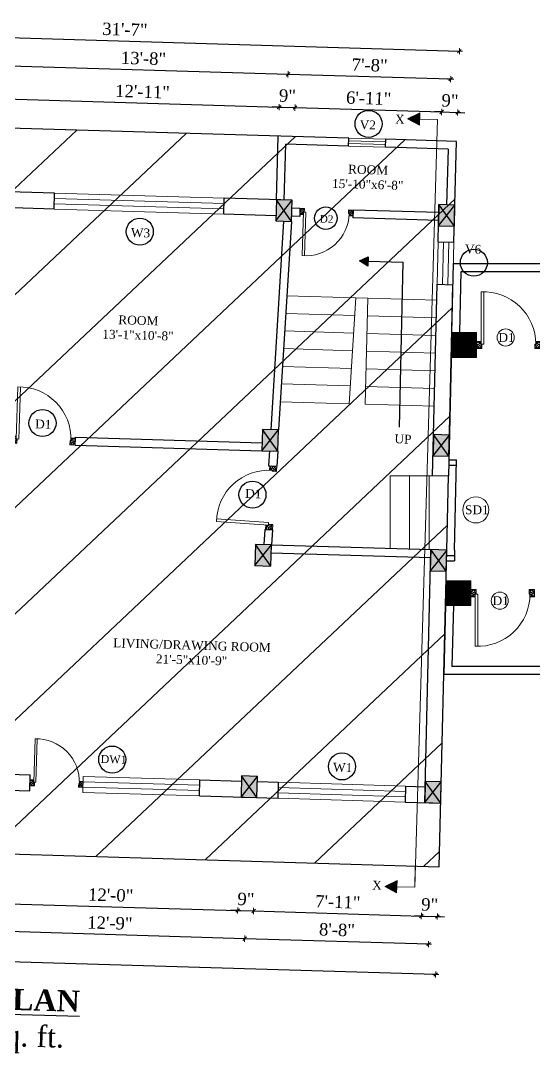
# Model space of a CAD drawing. Header units: inches. Extents: x 4069 to 291496, y -47643 to 12535.
# Drawn here: x 123471 to 123762, y -23438 to -22855 of the extents above; entities that cross this region are included whole.
import ezdxf

# ---------------------------------------------------------------- set-up
doc = ezdxf.new("R2010")
doc.units = ezdxf.units.IN
doc.header["$LTSCALE"] = 5
doc.header["$MEASUREMENT"] = 0
for name, color, linetype, lineweight in [('A-WALL', 7, 'Continuous', 9), ('Dimension', 7, 'Continuous', 18), ('DOOR', 62, 'Continuous', 0), ('Dw', 2, 'Continuous', 18), ('tefriş', 30, 'Continuous', 9)]:
    doc.layers.add(name, color=color, linetype=linetype, lineweight=lineweight)
doc.layers.add('dim line', color=7, linetype='Continuous', lineweight=15, true_color=0xfab2b2)
doc.layers.add('TEXT', color=6, linetype='Continuous')
doc.layers.add('WALL', color=7, linetype='Continuous')
doc.styles.add('ordinary', font='times.ttf')
doc.dimstyles.new('Copy of 96', dxfattribs={"dimtxt": 7, "dimasz": 4, "dimexe": 0.5, "dimexo": 0.5, "dimgap": 3, "dimtad": 1, "dimdec": 1, "dimzin": 11, "dimdsep": 46, "dimlunit": 4, "dimtxsty": 'ordinary', "dimblk": 'OBLIQUE', "dimcen": 0.09, "dimse1": 1, "dimse2": 1, "dimclrt": 6, "dimazin": 0, "dimtfac": 1, "dimtdec": 1, "dimtix": 1, "dimtmove": 2, "dimatfit": 3, "dimldrblk": 'leader', "dimfxl": 0.5, "dimfxlon": 1, "dimtolj": 1, "dimtzin": 0, "dimarcsym": 0})

# ---------------------------------------------------------------- blocks, each defined once
blk = doc.blocks.new('C1a')
at = {"color": 1, "ltscale": 5}
for p, q in [((18657.75, 4625.76), (18648.75, 4625.76)), ((18648.75, 4625.76), (18648.82, 4613.76)), ((18657.82, 4613.76), (18657.75, 4625.76)), ((18648.82, 4613.76), (18657.82, 4613.76))]:
    blk.add_line(p, q, dxfattribs=at)
blk = doc.blocks.new('A$C27B36B59')
at = {"layer": 'DOOR'}
for p, q in [((0, 4), (0, 0)), ((2.5, 4), (0, 4)), ((0, 0), (3, 0)), ((2.5, 2.5), (2.5, 4)), ((3, 2.5), (2.5, 2.5)), ((3, 0), (3, 2.5))]:
    blk.add_line(p, q, dxfattribs=at)
for centre, radius, start, end in [((-1.4, -0.54), 4.75, 22.14107, 72.83803), ((1.34, 2.09), 1.64, 45.13802, 144.89476), ((2.21, 0.3), 2.49, 83.31492, 152.65798), ((0.13, 0.37), 2.05, 349.48753, 93.68048), ((1.96, -0.47), 2.01, 58.74475, 166.49498), ((-0.06, 0.32), 1.13, 343.54197, 86.94698), ((2.08, -0.4), 1.17, 38.28162, 160.15192)]:
    blk.add_arc(centre, radius, start, end, dxfattribs=at)
blk = doc.blocks.new('D2')
at = {"layer": 'DOOR'}
for p, q in [((74473.95, 24047.59), (74473.95, 24018.09)), ((74473.95, 24047.59), (74475.45, 24047.59)), ((74475.45, 24047.59), (74475.45, 24018.13))]:
    blk.add_line(p, q, dxfattribs=at)
blk.add_arc((74473.95, 24047.59), 29.5, 180, 272.9146, dxfattribs=at)
at = {"layer": 'DOOR', "xscale": -1, "rotation": 180}
blk.add_blockref('A$C27B36B59', (74441.95, 24050.09), dxfattribs=at)
at = {"layer": 'DOOR', "rotation": 180}
blk.add_blockref('A$C27B36B59', (74477.95, 24050.09), dxfattribs=at)
blk = doc.blocks.new('x-x')
at = {"ltscale": 5}
for points in [[(11364.03, -701.52), (11364.03, -694.51), (11357.15, -698.09)], [(11364.03, -1135.52), (11364.03, -1128.51), (11357.15, -1132.09)]]:
    blk.add_hatch(color=256, dxfattribs=at).paths.add_polyline_path(points)
for p, q in [((11364.03, -694.51), (11357.15, -698.09)), ((11357.15, -698.09), (11364.03, -701.52)), ((11364.03, -701.52), (11364.03, -694.51)), ((11374.13, -698.09), (11364.03, -698.09)), ((11374.13, -698.09), (11374.13, -1132.09)), ((11364.03, -1128.51), (11357.15, -1132.09)), ((11357.15, -1132.09), (11364.03, -1135.52)), ((11364.03, -1135.52), (11364.03, -1128.51)), ((11374.13, -1132.09), (11364.03, -1132.09))]:
    blk.add_line(p, q, dxfattribs=at)
at = {"layer": 'A-WALL', "color": 1, "ltscale": 5}
blk.add_line((11374.13, -1120.09), (11374.13, -1132.09), dxfattribs=at)
at = {"layer": 'TEXT', "style": 'ordinary'}
for p in [(11350.08, -700.97), (11350.08, -1134.1)]:
    blk.add_text('X', height=5, dxfattribs=at).set_placement(p)
blk = doc.blocks.new('oblique')
at = {"color": 0, "lineweight": -2}
blk.add_line((0.25, 0.25), (-0.25, -0.25), dxfattribs=at)
at = {"layer": 'dim line', "lineweight": 9}
for p, q in [((-0.4375, 0), (0.4375, 0)), ((0, 0.4375), (0, -0.4375))]:
    blk.add_line(p, q, dxfattribs=at)
blk = doc.blocks.new('*D3308')
at = {"layer": 'A-WALL', "color": 0, "lineweight": -2, "ltscale": 50, "transparency": 16777216}
blk.add_line((123701.87, -23376.41), (123597.92, -23373.31), dxfattribs=at)
at = {"layer": 'Defpoints', "color": 0, "ltscale": 50, "transparency": 16777216}
for p in [(123600.3, -23293.42), (123704.26, -23296.52), (123597.92, -23373.31)]:
    blk.add_point(p, dxfattribs=at)
at = {"layer": 'A-WALL', "color": 0, "lineweight": -2, "ltscale": 50, "transparency": 16777216, "xscale": 4, "yscale": 4, "zscale": 4}
for p, rotation in [((123597.92, -23373.31), 178.2899854279538), ((123701.87, -23376.41), 358.2899854279538)]:
    blk.add_blockref('oblique', p, dxfattribs=dict(at, rotation=rotation))
at = {"layer": 'A-WALL', "color": 6, "ltscale": 50, "transparency": 16777216, "insert": (123650.09, -23368.31), "char_height": 7, "attachment_point": 5, "rotation": 358.28999, "style": 'ordinary'}
blk.add_mtext('\\A1;8\'-8"', dxfattribs=at)
blk = doc.blocks.new('_OBLIQUE')
at = {"color": 0, "linetype": 'ByBlock'}
blk.add_line((-0.5, -0.5), (0.5, 0.5), dxfattribs=at)
blk = doc.blocks.new('leader')
at = {"layer": 'Dimension'}
for p, q in [((0, -4.33), (0, 4.33)), ((-4.42, 0), (4.42, 0))]:
    blk.add_line(p, q, dxfattribs=at)
blk = doc.blocks.new('*D3309')
at = {"layer": 'A-WALL', "color": 0, "lineweight": -2, "ltscale": 50, "transparency": 16777216}
blk.add_line((123597.92, -23373.31), (123444.99, -23368.75), dxfattribs=at)
at = {"layer": 'Defpoints', "color": 0, "ltscale": 50, "transparency": 16777216}
for p in [(123447.37, -23288.85), (123600.3, -23293.42), (123444.99, -23368.75)]:
    blk.add_point(p, dxfattribs=at)
at = {"layer": 'A-WALL', "color": 0, "lineweight": -2, "ltscale": 50, "transparency": 16777216, "xscale": 4, "yscale": 4, "zscale": 4}
for p, rotation in [((123444.99, -23368.75), 178.2899854279596), ((123597.92, -23373.31), 358.2899854279596)]:
    blk.add_blockref('oblique', p, dxfattribs=dict(at, rotation=rotation))
at = {"layer": 'A-WALL', "color": 6, "ltscale": 50, "transparency": 16777216, "insert": (123521.65, -23364.46), "char_height": 7, "attachment_point": 5, "rotation": 358.28999, "style": 'ordinary'}
blk.add_mtext('\\A1;12\'-9"', dxfattribs=at)
blk = doc.blocks.new('*D3312')
at = {"layer": 'A-WALL', "color": 0, "lineweight": -2, "ltscale": 50, "transparency": 16777216}
blk.add_line((123705.86, -23393.57), (123133.12, -23376.47), dxfattribs=at)
at = {"layer": 'Defpoints', "color": 0, "ltscale": 50, "transparency": 16777216}
for p in [(123136.01, -23279.56), (123708.76, -23296.66), (123133.12, -23376.47)]:
    blk.add_point(p, dxfattribs=at)
at = {"layer": 'A-WALL', "color": 0, "lineweight": -2, "ltscale": 50, "transparency": 16777216, "xscale": 4, "yscale": 4, "zscale": 4}
for p, rotation in [((123133.12, -23376.47), 178.2899854279596), ((123705.86, -23393.57), 358.2899854279596)]:
    blk.add_blockref('oblique', p, dxfattribs=dict(at, rotation=rotation))
at = {"layer": 'A-WALL', "color": 6, "ltscale": 50, "transparency": 16777216, "insert": (123419.69, -23378.45), "char_height": 7, "attachment_point": 5, "rotation": 358.28999, "style": 'ordinary'}
blk.add_mtext('\\A1;47\'-9"', dxfattribs=at)
blk = doc.blocks.new('*D3324')
at = {"layer": 'A-WALL', "color": 0, "lineweight": -2, "ltscale": 50, "transparency": 16777216}
blk.add_line((123462.44, -22898.76), (123617.37, -22903.38), dxfattribs=at)
at = {"layer": 'Defpoints', "color": 0, "ltscale": 50, "transparency": 16777216}
for p in [(123617.37, -22903.38), (123460.88, -22951.11), (123615.81, -22955.73)]:
    blk.add_point(p, dxfattribs=at)
at = {"layer": 'A-WALL', "color": 0, "lineweight": -2, "ltscale": 50, "transparency": 16777216, "xscale": 4, "yscale": 4, "zscale": 4}
for p, rotation in [((123462.44, -22898.76), 178.2899854279596), ((123617.37, -22903.38), 358.2899854279596)]:
    blk.add_blockref('oblique', p, dxfattribs=dict(at, rotation=rotation))
at = {"layer": 'A-WALL', "color": 6, "ltscale": 50, "transparency": 16777216, "insert": (123540.1, -22894.57), "char_height": 7, "attachment_point": 5, "rotation": 358.28999, "style": 'ordinary'}
blk.add_mtext('\\A1;12\'-11"', dxfattribs=at)
blk = doc.blocks.new('*D3325')
at = {"layer": 'A-WALL', "color": 0, "lineweight": -2, "ltscale": 50, "transparency": 16777216}
for p, q in [((123617.37, -22903.38), (123613.37, -22903.26)), ((123617.37, -22903.38), (123626.37, -22903.65)), ((123626.37, -22903.65), (123630.37, -22903.77))]:
    blk.add_line(p, q, dxfattribs=at)
at = {"layer": 'Defpoints', "color": 0, "ltscale": 50, "transparency": 16777216}
for p in [(123626.37, -22903.65), (123615.81, -22955.73), (123624.8, -22956)]:
    blk.add_point(p, dxfattribs=at)
at = {"layer": 'A-WALL', "color": 0, "lineweight": -2, "ltscale": 50, "transparency": 16777216, "xscale": 4, "yscale": 4, "zscale": 4}
for p, rotation in [((123617.37, -22903.38), 358.2899854279596), ((123626.37, -22903.65), 178.2899854279596)]:
    blk.add_blockref('oblique', p, dxfattribs=dict(at, rotation=rotation))
at = {"layer": 'A-WALL', "color": 6, "ltscale": 50, "transparency": 16777216, "insert": (123622.07, -22896.95), "char_height": 7, "attachment_point": 5, "rotation": 358.28999, "style": 'ordinary'}
blk.add_mtext('\\A1;9"', dxfattribs=at)
blk = doc.blocks.new('*D3326')
at = {"layer": 'A-WALL', "color": 0, "lineweight": -2, "ltscale": 50, "transparency": 16777216}
blk.add_line((123626.37, -22903.65), (123709.33, -22906.13), dxfattribs=at)
at = {"layer": 'Defpoints', "color": 0, "ltscale": 50, "transparency": 16777216}
for p in [(123709.33, -22906.13), (123624.8, -22956), (123707.77, -22958.48)]:
    blk.add_point(p, dxfattribs=at)
at = {"layer": 'A-WALL', "color": 0, "lineweight": -2, "ltscale": 50, "transparency": 16777216, "xscale": 4, "yscale": 4, "zscale": 4}
for p, rotation in [((123626.37, -22903.65), 178.2899854279596), ((123709.33, -22906.13), 358.2899854279596)]:
    blk.add_blockref('oblique', p, dxfattribs=dict(at, rotation=rotation))
at = {"layer": 'A-WALL', "color": 6, "ltscale": 50, "transparency": 16777216, "insert": (123668.04, -22898.33), "char_height": 7, "attachment_point": 5, "rotation": 358.28999, "style": 'ordinary'}
blk.add_mtext('\\A1;6\'-11"', dxfattribs=at)
blk = doc.blocks.new('*D3327')
at = {"layer": 'A-WALL', "color": 0, "lineweight": -2, "ltscale": 50, "transparency": 16777216}
for p, q in [((123709.33, -22906.13), (123705.33, -22906.01)), ((123709.33, -22906.13), (123718.33, -22906.4)), ((123718.33, -22906.4), (123722.32, -22906.52))]:
    blk.add_line(p, q, dxfattribs=at)
at = {"layer": 'Defpoints', "color": 0, "ltscale": 50, "transparency": 16777216}
for p in [(123718.33, -22906.4), (123707.77, -22958.48), (123716.76, -22958.75)]:
    blk.add_point(p, dxfattribs=at)
at = {"layer": 'A-WALL', "color": 0, "lineweight": -2, "ltscale": 50, "transparency": 16777216, "xscale": 4, "yscale": 4, "zscale": 4}
for p, rotation in [((123709.33, -22906.13), 358.2899854279596), ((123718.33, -22906.4), 178.2899854279596)]:
    blk.add_blockref('oblique', p, dxfattribs=dict(at, rotation=rotation))
at = {"layer": 'A-WALL', "color": 6, "ltscale": 50, "transparency": 16777216, "insert": (123714.02, -22899.69), "char_height": 7, "attachment_point": 5, "rotation": 358.28999, "style": 'ordinary'}
blk.add_mtext('\\A1;9"', dxfattribs=at)
blk = doc.blocks.new('*D3328')
at = {"layer": 'A-WALL', "color": 0, "lineweight": -2, "ltscale": 50, "transparency": 16777216}
blk.add_line((123714.39, -22887.59), (123622.43, -22884.85), dxfattribs=at)
at = {"layer": 'Defpoints', "color": 0, "ltscale": 50, "transparency": 16777216}
for p in [(123622.43, -22884.85), (123620.31, -22955.87), (123712.27, -22958.61)]:
    blk.add_point(p, dxfattribs=at)
at = {"layer": 'A-WALL', "color": 0, "lineweight": -2, "ltscale": 50, "transparency": 16777216, "xscale": 4, "yscale": 4, "zscale": 4}
for p, rotation in [((123622.43, -22884.85), 178.2899854279555), ((123714.39, -22887.59), 358.2899854279555)]:
    blk.add_blockref('oblique', p, dxfattribs=dict(at, rotation=rotation))
at = {"layer": 'A-WALL', "color": 6, "ltscale": 50, "transparency": 16777216, "insert": (123668.6, -22879.65), "char_height": 7, "attachment_point": 5, "rotation": 358.28999, "style": 'ordinary'}
blk.add_mtext('\\A1;7\'-8"', dxfattribs=at)
blk = doc.blocks.new('*D3329')
at = {"layer": 'A-WALL', "color": 0, "lineweight": -2, "ltscale": 50, "transparency": 16777216}
blk.add_line((123622.43, -22884.85), (123458.5, -22879.96), dxfattribs=at)
at = {"layer": 'Defpoints', "color": 0, "ltscale": 50, "transparency": 16777216}
for p in [(123458.5, -22879.96), (123456.38, -22950.97), (123620.31, -22955.87)]:
    blk.add_point(p, dxfattribs=at)
at = {"layer": 'A-WALL', "color": 0, "lineweight": -2, "ltscale": 50, "transparency": 16777216, "xscale": 4, "yscale": 4, "zscale": 4}
for p, rotation in [((123458.5, -22879.96), 178.2899854279596), ((123622.43, -22884.85), 358.2899854279596)]:
    blk.add_blockref('oblique', p, dxfattribs=dict(at, rotation=rotation))
at = {"layer": 'A-WALL', "color": 6, "ltscale": 50, "transparency": 16777216, "insert": (123540.66, -22875.84), "char_height": 7, "attachment_point": 5, "rotation": 358.28999, "style": 'ordinary'}
blk.add_mtext('\\A1;13\'-8"', dxfattribs=at)
blk = doc.blocks.new('*D3331')
at = {"layer": 'A-WALL', "color": 0, "lineweight": -2, "ltscale": 50, "transparency": 16777216}
blk.add_line((123340.53, -22860.41), (123719.36, -22871.72), dxfattribs=at)
at = {"layer": 'Defpoints', "color": 0, "ltscale": 50, "transparency": 16777216}
for p in [(123719.36, -22871.72), (123337.93, -22947.44), (123716.76, -22958.75)]:
    blk.add_point(p, dxfattribs=at)
at = {"layer": 'A-WALL', "color": 0, "lineweight": -2, "ltscale": 50, "transparency": 16777216, "xscale": 4, "yscale": 4, "zscale": 4}
for p, rotation in [((123340.53, -22860.41), 178.2899854279596), ((123719.36, -22871.72), 358.2899854279596)]:
    blk.add_blockref('oblique', p, dxfattribs=dict(at, rotation=rotation))
at = {"layer": 'A-WALL', "color": 6, "ltscale": 50, "transparency": 16777216, "insert": (123530.14, -22859.5), "char_height": 7, "attachment_point": 5, "rotation": 358.28999, "style": 'ordinary'}
blk.add_mtext('\\A1;31\'-7"', dxfattribs=at)
blk = doc.blocks.new('*D3337')
at = {"layer": 'A-WALL', "color": 0, "lineweight": -2, "ltscale": 50, "transparency": 16777216}
blk.add_line((123449.96, -23353.09), (123593.89, -23357.38), dxfattribs=at)
at = {"layer": 'Defpoints', "color": 0, "ltscale": 50, "transparency": 16777216}
for p in [(123451.87, -23288.99), (123595.81, -23293.29), (123593.89, -23357.38)]:
    blk.add_point(p, dxfattribs=at)
at = {"layer": 'A-WALL', "color": 0, "lineweight": -2, "ltscale": 50, "transparency": 16777216, "xscale": 4, "yscale": 4, "zscale": 4}
for p, rotation in [((123449.96, -23353.09), 178.2899854279596), ((123593.89, -23357.38), 358.2899854279596)]:
    blk.add_blockref('oblique', p, dxfattribs=dict(at, rotation=rotation))
at = {"layer": 'A-WALL', "color": 6, "ltscale": 50, "transparency": 16777216, "insert": (123522.12, -23348.68), "char_height": 7, "attachment_point": 5, "rotation": 358.28999, "style": 'ordinary'}
blk.add_mtext('\\A1;12\'-0"', dxfattribs=at)
blk = doc.blocks.new('*D3338')
at = {"layer": 'A-WALL', "color": 0, "lineweight": -2, "ltscale": 50, "transparency": 16777216}
for p, q in [((123593.89, -23357.38), (123589.89, -23357.26)), ((123593.89, -23357.38), (123602.89, -23357.65)), ((123602.89, -23357.65), (123606.89, -23357.77))]:
    blk.add_line(p, q, dxfattribs=at)
at = {"layer": 'Defpoints', "color": 0, "ltscale": 50, "transparency": 16777216}
for p in [(123595.81, -23293.29), (123604.8, -23293.55), (123602.89, -23357.65)]:
    blk.add_point(p, dxfattribs=at)
at = {"layer": 'A-WALL', "color": 0, "lineweight": -2, "ltscale": 50, "transparency": 16777216, "xscale": 4, "yscale": 4, "zscale": 4}
for p, rotation in [((123593.89, -23357.38), 358.2899854279596), ((123602.89, -23357.65), 178.2899854279596)]:
    blk.add_blockref('oblique', p, dxfattribs=dict(at, rotation=rotation))
at = {"layer": 'A-WALL', "color": 6, "ltscale": 50, "transparency": 16777216, "insert": (123598.59, -23350.95), "char_height": 7, "attachment_point": 5, "rotation": 358.28999, "style": 'ordinary'}
blk.add_mtext('\\A1;9"', dxfattribs=at)
blk = doc.blocks.new('*D3339')
at = {"layer": 'A-WALL', "color": 0, "lineweight": -2, "ltscale": 50, "transparency": 16777216}
blk.add_line((123602.89, -23357.65), (123697.85, -23360.49), dxfattribs=at)
at = {"layer": 'Defpoints', "color": 0, "ltscale": 50, "transparency": 16777216}
for p in [(123604.8, -23293.55), (123699.76, -23296.39), (123697.85, -23360.49)]:
    blk.add_point(p, dxfattribs=at)
at = {"layer": 'A-WALL', "color": 0, "lineweight": -2, "ltscale": 50, "transparency": 16777216, "xscale": 4, "yscale": 4, "zscale": 4}
for p, rotation in [((123602.89, -23357.65), 178.2899854279596), ((123697.85, -23360.49), 358.2899854279596)]:
    blk.add_blockref('oblique', p, dxfattribs=dict(at, rotation=rotation))
at = {"layer": 'A-WALL', "color": 6, "ltscale": 50, "transparency": 16777216, "insert": (123650.56, -23352.5), "char_height": 7, "attachment_point": 5, "rotation": 358.28999, "style": 'ordinary'}
blk.add_mtext('\\A1;7\'-11"', dxfattribs=at)
blk = doc.blocks.new('*D3340')
at = {"layer": 'A-WALL', "color": 0, "lineweight": -2, "ltscale": 50, "transparency": 16777216}
for p, q in [((123697.85, -23360.49), (123693.85, -23360.37)), ((123697.85, -23360.49), (123706.84, -23360.76)), ((123706.84, -23360.76), (123710.84, -23360.88))]:
    blk.add_line(p, q, dxfattribs=at)
at = {"layer": 'Defpoints', "color": 0, "ltscale": 50, "transparency": 16777216}
for p in [(123699.76, -23296.39), (123708.76, -23296.66), (123706.84, -23360.76)]:
    blk.add_point(p, dxfattribs=at)
at = {"layer": 'A-WALL', "color": 0, "lineweight": -2, "ltscale": 50, "transparency": 16777216, "xscale": 4, "yscale": 4, "zscale": 4}
for p, rotation in [((123697.85, -23360.49), 358.2899854279596), ((123706.84, -23360.76), 178.2899854279596)]:
    blk.add_blockref('oblique', p, dxfattribs=dict(at, rotation=rotation))
at = {"layer": 'A-WALL', "color": 6, "ltscale": 50, "transparency": 16777216, "insert": (123702.54, -23354.05), "char_height": 7, "attachment_point": 5, "rotation": 358.28999, "style": 'ordinary'}
blk.add_mtext('\\A1;9"', dxfattribs=at)

msp = doc.modelspace()

# ---------------------------------------------------------------- hatches: boundary and pattern name
at = {"layer": 'A-WALL', "ltscale": 5}
h = msp.add_hatch(dxfattribs=at)
h.set_pattern_fill('ANSI31', color=256)
h.set_pattern_definition([(45, (99292.97846, -24683.50437), (-0.08838834765, 0.08838834765), [])])
h.paths.add_polyline_path([(123715.05648, -23044.78323), (123729.05648, -23044.78323), (123729.05648, -23030.78323), (123715.05648, -23030.78323)])
h = msp.add_hatch(dxfattribs=at)
h.set_pattern_fill('ANSI31', color=256)
h.set_pattern_definition([(45, (99180.03274, -24674.7867), (-0.08838834765, 0.08838834765), [])])
h.paths.add_polyline_path([(123711.73188, -23171.06555), (123711.73188, -23185.06555), (123725.73188, -23185.06555), (123725.73188, -23171.06555)])
at = {"layer": 'WALL', "linetype": 'ByBlock', "ltscale": 5, "true_color": 0xf8991e}
h = msp.add_hatch(dxfattribs=at)
h.set_pattern_fill('ANSI31', color=30, scale=350, angle=-1.71001457)
h.set_pattern_definition([(43.29, (116782.197, -19810.906), (-29.99899, 31.8453), [])])
h.paths.add_polyline_path([(123114.50414, -23314.93247), (123359.43897, -22912.06214), (123717.72733, -22922.75857), (123707.90248, -23332.64793)])
h = msp.add_hatch(color=30, dxfattribs=at)
h.dxf.hatch_style = 1
h.paths.add_polyline_path([(123620.12756, -22961.86352), (123615.45052, -22967.72656), (123624.44651, -22967.99513)])
h.paths.add_polyline_path([(123624.44651, -22967.99513), (123624.8046, -22956.00047), (123620.12756, -22961.86352)])
h.paths.add_polyline_path([(123620.12756, -22961.86352), (123624.8046, -22956.00047), (123615.80861, -22955.7319)])
h.paths.add_polyline_path([(123615.80861, -22955.7319), (123615.45052, -22967.72656), (123620.12756, -22961.86352)])
h = msp.add_hatch(color=30, dxfattribs=at)
h.dxf.hatch_style = 1
h.paths.add_polyline_path([(123716.4794, -22970.7427), (123712.12347, -22964.60998), (123707.48323, -22970.47413)])
h.paths.add_polyline_path([(123716.4794, -22970.7427), (123716.76371, -22958.74584), (123712.12347, -22964.60998)])
h.paths.add_polyline_path([(123716.76371, -22958.74584), (123707.76755, -22958.47727), (123712.12347, -22964.60998)])
h.paths.add_polyline_path([(123712.12347, -22964.60998), (123707.76755, -22958.47727), (123707.48323, -22970.47413)])
at = {"layer": 'WALL', "linetype": 'ByBlock', "ltscale": 5}
msp.add_hatch(color=2, dxfattribs=at).paths.add_polyline_path([(123662.83031, -22990.31551), (123667.76098, -22988.05905), (123667.60437, -22993.30496)])
at = {"layer": 'WALL', "linetype": 'ByBlock', "ltscale": 5, "true_color": 0xf8991e}
h = msp.add_hatch(color=30, dxfattribs=at)
h.dxf.hatch_style = 1
h.paths.add_polyline_path([(123612.29372, -23091.68756), (123607.61668, -23097.55061), (123616.61268, -23097.81917)])
h.paths.add_polyline_path([(123616.61268, -23097.81917), (123616.97077, -23085.82452), (123612.29372, -23091.68756)])
h.paths.add_polyline_path([(123612.29372, -23091.68756), (123616.97077, -23085.82452), (123607.97477, -23085.55595)])
h.paths.add_polyline_path([(123607.97477, -23085.55595), (123607.61668, -23097.55061), (123612.29372, -23091.68756)])
h = msp.add_hatch(color=30, dxfattribs=at)
h.dxf.hatch_style = 1
h.paths.add_polyline_path([(123713.39929, -23100.70867), (123709.04337, -23094.57595), (123704.40313, -23100.44009)])
h.paths.add_polyline_path([(123713.39929, -23100.70867), (123713.68361, -23088.71181), (123709.04337, -23094.57595)])
h.paths.add_polyline_path([(123713.68361, -23088.71181), (123704.68744, -23088.44323), (123709.04337, -23094.57595)])
h.paths.add_polyline_path([(123709.04337, -23094.57595), (123704.68744, -23088.44323), (123704.40313, -23100.44009)])
h = msp.add_hatch(color=30, dxfattribs=at)
h.dxf.hatch_style = 1
h.paths.add_polyline_path([(123608.37681, -23156.59959), (123603.69977, -23162.46263), (123612.69576, -23162.7312)])
h.paths.add_polyline_path([(123612.69576, -23162.7312), (123613.05385, -23150.73654), (123608.37681, -23156.59959)])
h.paths.add_polyline_path([(123608.37681, -23156.59959), (123613.05385, -23150.73654), (123604.05786, -23150.46797)])
h.paths.add_polyline_path([(123604.05786, -23150.46797), (123603.69977, -23162.46263), (123608.37681, -23156.59959)])
h = msp.add_hatch(color=30, dxfattribs=at)
h.dxf.hatch_style = 1
h.paths.add_polyline_path([(123711.85923, -23165.69165), (123707.50331, -23159.55893), (123702.86307, -23165.42308)])
h.paths.add_polyline_path([(123711.85923, -23165.69165), (123712.14355, -23153.69479), (123707.50331, -23159.55893)])
h.paths.add_polyline_path([(123712.14355, -23153.69479), (123703.14739, -23153.42622), (123707.50331, -23159.55893)])
h.paths.add_polyline_path([(123707.50331, -23159.55893), (123703.14739, -23153.42622), (123702.86307, -23165.42308)])
h = msp.add_hatch(color=30, dxfattribs=at)
h.dxf.hatch_style = 1
h.paths.add_polyline_path([(123600.48271, -23287.42228), (123595.80567, -23293.28532), (123604.80166, -23293.55389)])
h.paths.add_polyline_path([(123604.80166, -23293.55389), (123605.15975, -23281.55924), (123600.48271, -23287.42228)])
h.paths.add_polyline_path([(123600.48271, -23287.42228), (123605.15975, -23281.55924), (123596.16376, -23281.29067)])
h.paths.add_polyline_path([(123596.16376, -23281.29067), (123595.80567, -23293.28532), (123600.48271, -23287.42228)])
h = msp.add_hatch(color=30, dxfattribs=at)
h.dxf.hatch_style = 1
h.paths.add_polyline_path([(123708.75543, -23296.65735), (123704.39951, -23290.52464), (123699.75927, -23296.38878)])
h.paths.add_polyline_path([(123708.75543, -23296.65735), (123709.03975, -23284.66049), (123704.39951, -23290.52464)])
h.paths.add_polyline_path([(123709.03975, -23284.66049), (123700.04359, -23284.39192), (123704.39951, -23290.52464)])
h.paths.add_polyline_path([(123704.39951, -23290.52464), (123700.04359, -23284.39192), (123699.75927, -23296.38878)])

# ---------------------------------------------------------------- linework, layer by layer
at = {"color": 1, "ltscale": 5}
for p, q in [((123615.45052, -22967.72656), (123624.8046, -22956.00047)), ((123624.44651, -22967.99513), (123615.80861, -22955.7319)), ((123707.48323, -22970.47413), (123716.76371, -22958.74584)), ((123716.4794, -22970.7427), (123707.76755, -22958.47727)), ((123621.48725, -23019.92987), (123621.15283, -23019.90866)), ((123607.61668, -23097.55061), (123616.97077, -23085.82452)), ((123616.61268, -23097.81917), (123607.97477, -23085.55595)), ((123704.40313, -23100.44009), (123713.68361, -23088.71181)), ((123713.39929, -23100.70867), (123704.68744, -23088.44323)), ((123603.69977, -23162.46263), (123613.05385, -23150.73654)), ((123612.69576, -23162.7312), (123604.05786, -23150.46797)), ((123712.14355, -23153.69479), (123702.86307, -23165.42308)), ((123711.85923, -23165.69165), (123703.14739, -23153.42622)), ((123595.80567, -23293.28532), (123605.15975, -23281.55924)), ((123604.80166, -23293.55389), (123596.16376, -23281.29067)), ((123699.75927, -23296.38878), (123709.03975, -23284.66049)), ((123708.75543, -23296.65735), (123700.04359, -23284.39192))]:
    msp.add_line(p, q, dxfattribs=at)
at = {"layer": 'A-WALL', "lineweight": 30}
for p, q in [((123656.75445, -22920.93827), (123359.43897, -22912.06214)), ((123615.80861, -22955.7319), (123616.88288, -22919.74794)), ((123656.62017, -22925.43627), (123656.75445, -22920.93827)), ((123677.61082, -22926.06293), (123677.7451, -22921.56493)), ((123717.61667, -22922.75527), (123677.7451, -22921.56493)), ((123716.26616, -22979.74034), (123717.61667, -22922.75527)), ((123620.3066, -22955.86619), (123621.24659, -22924.38022)), ((123656.62017, -22925.43627), (123621.24659, -22924.38022)), ((123712.98439, -22927.11898), (123677.61082, -22926.06293)), ((123712.98439, -22927.11898), (123712.0444, -22958.60495)), ((123490.3645, -22951.98686), (123433.50954, -22950.2895)), ((123490.09593, -22960.98286), (123490.3645, -22951.98686)), ((123586.05318, -22963.84759), (123586.32175, -22954.8516)), ((123624.8046, -22956.00047), (123586.32175, -22954.8516)), ((123490.09593, -22960.98286), (123460.60907, -22960.10255)), ((123615.54004, -22964.7279), (123586.05318, -22963.84759)), ((123629.16831, -22960.63275), (123624.67032, -22960.49847)), ((123629.16831, -22960.63275), (123629.03403, -22965.13075)), ((123659.15375, -22961.52795), (123659.01947, -22966.02594)), ((123707.6886, -22962.97692), (123659.15375, -22961.52795)), ((123707.27, -22979.47177), (123707.76755, -22958.47727)), ((123619.766, -22967.85539), (123612.65529, -23085.69568)), ((123624.44651, -22967.99513), (123616.97077, -23085.82452)), ((123629.03403, -22965.13075), (123624.53603, -22964.99646)), ((123707.55431, -22967.47491), (123659.01947, -22966.02594)), ((123707.27, -22979.47177), (123716.26616, -22979.74034)), ((123715.05648, -23030.78323), (123715.98075, -22991.78323)), ((123715.98075, -22991.78323), (123796.94274, -22991.78323)), ((123719.55774, -23030.78323), (123720.37537, -22996.28323)), ((123720.37537, -22996.28323), (123801.44274, -22996.28323)), ((123704.1364, -23111.69479), (123706.70138, -23003.46458)), ((123706.70138, -23003.46458), (123715.69754, -23003.73315)), ((123713.68361, -23088.71181), (123715.69754, -23003.73315)), ((123715.05648, -23030.78323), (123713.13892, -23111.69479)), ((123713.39929, -23100.70867), (123714.41812, -23057.71879)), ((123502.05022, -23094.399), (123502.1845, -23089.901)), ((123502.1845, -23089.901), (123607.75097, -23093.05261)), ((123502.05022, -23094.399), (123607.61668, -23097.55061)), ((123611.93216, -23097.67944), (123611.41995, -23106.16794)), ((123616.61268, -23097.81917), (123616.04192, -23106.30592)), ((123611.41995, -23106.16794), (123616.04192, -23106.30592)), ((123609.25058, -23142.11921), (123608.73837, -23150.60771)), ((123609.25058, -23142.11921), (123613.6246, -23142.24979)), ((123613.6246, -23142.24979), (123613.05385, -23150.73654)), ((123613.05385, -23150.73654), (123703.14739, -23153.42622)), ((123612.91957, -23155.23454), (123703.01311, -23157.92421)), ((123699.75927, -23296.38878), (123703.14739, -23153.42622)), ((123707.90248, -23332.64793), (123712.14355, -23153.69479)), ((123711.40009, -23185.06555), (123710.47581, -23224.06555)), ((123715.90135, -23185.06555), (123715.08372, -23219.56555)), ((124050.86782, -23219.56555), (123715.08372, -23219.56555)), ((124053.31774, -23224.06555), (123710.47581, -23224.06555)), ((123452.13837, -23279.99223), (123476.62754, -23280.72334)), ((123476.35897, -23289.71933), (123476.62754, -23280.72334)), ((123572.31622, -23292.58406), (123572.58479, -23283.58807)), ((123572.58479, -23283.58807), (123596.07424, -23284.28933)), ((123605.07023, -23284.5579), (123617.06497, -23284.91599)), ((123616.7964, -23293.91199), (123617.06497, -23284.91599)), ((123419.38436, -23288.0184), (123476.35897, -23289.71933)), ((123688.76434, -23296.06053), (123689.03291, -23287.06454)), ((123689.03291, -23287.06454), (123699.97119, -23287.44682)), ((123572.31622, -23292.58406), (123616.7964, -23293.91199)), ((123688.76434, -23296.06053), (123708.75543, -23296.65735)), ((123114.50414, -23314.93247), (123707.90248, -23332.64793))]:
    msp.add_line(p, q, dxfattribs=at)
at = {"layer": 'A-WALL', "ltscale": 5}
for p, q in [((123713.13892, -23111.69479), (123680.13892, -23111.69479)), ((123680.13892, -23111.69479), (123680.13892, -23152.73932)), ((123691.13892, -23111.69479), (123691.13892, -23153.06771)), ((123702.13892, -23111.69479), (123702.13892, -23153.39611)), ((123704.1364, -23111.69479), (123713.13892, -23111.69479))]:
    msp.add_line(p, q, dxfattribs=at)
for points in [[(123715.05648, -23044.78323), (123729.05648, -23044.78323), (123729.05648, -23030.78323), (123715.05648, -23030.78323)], [(123711.73188, -23171.06555), (123725.73188, -23171.06555), (123725.73188, -23185.06555), (123711.73188, -23185.06555)]]:
    msp.add_lwpolyline(points, close=True, dxfattribs=at)
for centre, radius in [((123745.50408, -23033.55619), 4.82435), ((123728.61058, -23130.98611), 7.38406), ((123742.17948, -23182.29259), 4.82435)]:
    msp.add_circle(centre, radius, dxfattribs=at)
at = {"layer": 'Dw', "color": 3}
for p, q in [((123677.70034, -22923.06426), (123656.70969, -22922.4376)), ((123677.7451, -22921.56493), (123656.75445, -22920.93827)), ((123677.61082, -22926.06293), (123656.62017, -22925.43627)), ((123677.65558, -22924.5636), (123656.66493, -22923.93694)), ((123490.3645, -22951.98686), (123586.32175, -22954.8516)), ((123490.18545, -22957.98419), (123586.1427, -22960.84892)), ((123490.27498, -22954.98553), (123586.23222, -22957.85026)), ((123490.09593, -22960.98286), (123586.05318, -22963.84759)), ((123707.26934, -22979.49944), (123706.70073, -23003.49225)), ((123710.2685, -22979.57052), (123709.69988, -23003.56333)), ((123713.26766, -22979.6416), (123712.69904, -23003.63441)), ((123716.26681, -22979.71267), (123715.6982, -23003.70548)), ((123506.34561, -23290.61456), (123506.61418, -23281.61857)), ((123572.49527, -23286.58674), (123506.52466, -23284.61723)), ((123506.61418, -23281.61857), (123572.58479, -23283.58807)), ((123617.06497, -23284.91599), (123689.03291, -23287.06454)), ((123506.34561, -23290.61456), (123572.31622, -23292.58406)), ((123572.40574, -23289.5854), (123506.43514, -23287.6159)), ((123616.86304, -23290.91252), (123688.83098, -23293.06107)), ((123616.95257, -23287.91386), (123688.9205, -23290.06241)), ((123616.95257, -23287.91386), (123688.9205, -23290.06241)), ((123616.77352, -23293.9113), (123688.74145, -23296.05985))]:
    msp.add_line(p, q, dxfattribs=at)
at = {"layer": 'tefriş', "ltscale": 5}
for p, q in [((123660.76829, -23011.09812), (123621.78566, -23009.93433)), ((123656.96706, -23071.01137), (123660.76829, -23011.09812)), ((123660.76829, -23011.09812), (123667.50549, -23011.29926)), ((123666.08389, -23071.28431), (123667.50549, -23011.29926)), ((123706.48812, -23012.46306), (123667.50549, -23011.29926)), ((123660.13546, -23021.07245), (123621.15283, -23019.90866)), ((123706.25113, -23022.46309), (123667.2685, -23021.29929)), ((123659.50264, -23031.04678), (123620.52, -23029.88299)), ((123706.01421, -23032.46009), (123667.03158, -23031.29629)), ((123658.86981, -23041.02111), (123619.88718, -23039.85732)), ((123705.77733, -23042.4552), (123666.7947, -23041.2914)), ((123658.23414, -23051.04029), (123619.25151, -23049.87649)), ((123705.54036, -23052.4541), (123666.55773, -23051.2903)), ((123657.60416, -23060.96977), (123618.62153, -23059.80597)), ((123705.30344, -23062.4511), (123666.32081, -23061.2873)), ((123656.96706, -23071.01137), (123617.98443, -23069.84758)), ((123705.06652, -23072.4481), (123666.08389, -23071.28431))]:
    msp.add_line(p, q, dxfattribs=at)
at = {"layer": 'TEXT'}
for centre, radius in [((123667.9469, -22912.84281), 7.64038), ((123643.81681, -22966.08334), 6.36673), ((123538.5686, -22973.7838), 7.64038), ((123727.51091, -22991.29674), 7.64038), ((123483.52978, -23081.92116), 7.64038), ((123602.29299, -23122.37641), 7.64038), ((123522.96002, -23272.07759), 7.64038), ((123652.90169, -23275.9569), 7.64038)]:
    msp.add_circle(centre, radius, dxfattribs=at)
at = {"layer": 'WALL', "color": 2, "linetype": 'ByBlock', "ltscale": 5}
for p, q in [((123662.83031, -22990.31551), (123667.76098, -22988.05905)), ((123667.60437, -22993.30496), (123662.83031, -22990.31551)), ((123667.76098, -22988.05905), (123667.60437, -22993.30496)), ((123667.68929, -22990.46057), (123687.49045, -22991.05172)), ((123685.40195, -23084.21356), (123687.49045, -22991.05172))]:
    msp.add_line(p, q, dxfattribs=at)
at = {"layer": 'WALL', "color": 2, "linetype": 'ByBlock'}
for p, q in [((123713.35222, -23102.69479), (123717.63974, -23102.69479)), ((123716.64229, -23153.80141), (123717.63974, -23102.69479)), ((123713.28112, -23105.69479), (123717.58119, -23105.69479)), ((123712.14355, -23153.69479), (123713.13892, -23111.69479)), ((123712.07245, -23156.69479), (123716.57372, -23156.69479)), ((123716.64482, -23153.69479), (123716.50262, -23159.69479)), ((123712.00136, -23159.69479), (123716.51561, -23159.69479))]:
    msp.add_line(p, q, dxfattribs=at)
at = {"layer": 'WALL', "color": 2, "linetype": 'ByBlock', "ltscale": 5}
for points in [[(123615.45052, -22967.72656), (123624.44651, -22967.99513), (123624.8046, -22956.00047), (123615.80861, -22955.7319)], [(123707.76755, -22958.47727), (123707.48323, -22970.47413), (123716.4794, -22970.7427), (123716.76371, -22958.74584)], [(123607.61668, -23097.55061), (123616.61268, -23097.81917), (123616.97077, -23085.82452), (123607.97477, -23085.55595)], [(123704.68744, -23088.44323), (123704.40313, -23100.44009), (123713.39929, -23100.70867), (123713.68361, -23088.71181)], [(123603.69977, -23162.46263), (123612.69576, -23162.7312), (123613.05385, -23150.73654), (123604.05786, -23150.46797)], [(123703.14739, -23153.42622), (123702.86307, -23165.42308), (123711.85923, -23165.69165), (123712.14355, -23153.69479)], [(123595.80567, -23293.28532), (123604.80166, -23293.55389), (123605.15975, -23281.55924), (123596.16376, -23281.29067)], [(123700.04359, -23284.39192), (123699.75927, -23296.38878), (123708.75543, -23296.65735), (123709.03975, -23284.66049)]]:
    msp.add_lwpolyline(points, close=True, dxfattribs=at)

# ---------------------------------------------------------------- block references
at = {"layer": 'A-WALL', "color": 1, "rotation": 358.2899854279544}
msp.add_blockref('x-x', (112358.76039, -21873.23781), dxfattribs=at)
at = {"layer": 'WALL', "color": 2, "linetype": 'ByBlock', "yscale": 0.8333000000002357, "zscale": 0.8333}
for p, xscale, rotation in [((185065.96542, -44844.64948), -0.8332999999984168, 358.2899854279544), ((186109.32207, -5106.87748), 0.8332999999984168, 178.2899854279543)]:
    msp.add_blockref('D2', p, dxfattribs=dict(at, xscale=xscale, rotation=rotation))
at = {"layer": 'WALL', "color": 2, "linetype": 'ByBlock', "ltscale": 5}
for p, rotation in [((104929.29029, -27025.68006), 358.2899854279544), ((104926.21018, -27155.64602), 358.2899854281578), ((104924.67012, -27220.62901), 358.2899854281289), ((104921.56632, -27351.59471), 358.2899854279544)]:
    msp.add_blockref('C1a', p, dxfattribs=dict(at, rotation=rotation))
at = {"layer": 'WALL', "color": 2, "linetype": 'ByBlock'}
for p, rotation in [((198207.0077, 1010.30469), 180.0000000001832), ((198628.527, -1276.4404), 178.2899854279543), ((104615.30372, 52781.63148), 266.1524916296482)]:
    msp.add_blockref('D2', p, dxfattribs=dict(at, rotation=rotation))
at = {"layer": 'WALL', "color": 2, "linetype": 'ByBlock', "xscale": -1, "rotation": 359.9999999998169}
msp.add_blockref('D2', (198203.6831, -47226.15347), dxfattribs=at)

# ---------------------------------------------------------------- texts
at = {"layer": 'TEXT', "style": 'ordinary'}
for s, height, rotation, p in [('V2', 5, 358.29037351, (123662.82471, -22915.75537)), ('D2', 4.1665, 358.28959735, (123640.32728, -22968.53358)), ('W3', 5, 358.29037351, (123533.44641, -22976.69637)), ('V6', 5, 358.29037351, (123722.38872, -22985.97808)), ('D1', 5, 358.29037351, (123479.29018, -23084.86007)), ('UP', 5, 358.28959735, (123682.52173, -23093.28654)), ('D1', 5, 358.28959735, (123598.08734, -23124.17678)), ('DW1', 4.5, 358.29037351, (123516.33982, -23273.95259)), ('W1', 5, 358.29037351, (123647.7795, -23278.86947))]:
    msp.add_text(s, height=height, rotation=rotation, dxfattribs=at).set_placement(p)
for s, p in [('D1', (123741.38007, -23036.05078)), ('SD1', (123722.49306, -23133.43023)), ('D1', (123738.05547, -23184.78718))]:
    msp.add_text(s, height=5, dxfattribs=at).set_placement(p)
at = {"layer": 'TEXT', "char_height": 5, "attachment_point": 8, "rotation": 358.28959735, "style": 'ordinary'}
for s, insert in [('ROOM\\P15\'-10"x6\'-8"', (123667.38001, -22949.63319)), ('ROOM\\P13\'-1"x10\'-8"', (123537.42591, -23034.77571)), ('LIVING/DRAWING ROOM\\P21\'-5"x10\'-9"', (123567.75541, -23218.33233))]:
    msp.add_mtext_dynamic_manual_height_columns(s, width=101.5687276, gutter_width=1720.71691, heights=[0], dxfattribs=dict(at, insert=insert))
at = {"layer": 'TEXT', "char_height": 12, "width": 219.8150831, "attachment_point": 8, "rotation": 358.28959735, "style": 'ordinary'}
for s, insert in [('{\\fTimes New Roman|b1|i0|c0|p18;\\LTHIRD FLOOR PLAN}', (123413.36287, -23412.14146)), ('AREA = 1205.23 sq. ft.', (123409.05633, -23436.26444))]:
    msp.add_mtext(s, dxfattribs=dict(at, insert=insert))

# ---------------------------------------------------------------- dimensions: what is measured, and where the dimension line sits
at = {"layer": 'A-WALL', "ltscale": 50}
for base, p1, p2, angle, picture, middle in [((123719.36184, -22871.71879), (123337.9325, -22947.43612), (123716.76371, -22958.74584), 358.28998543, '*D3331', (123530.14231, -22859.4962)), ((123458.4998, -22879.95514), (123620.3066, -22955.86619), (123456.37964, -22950.97227), 358.28998543, '*D3329', (123540.65906, -22875.84446)), ((123617.37145, -22903.38279), (123460.87764, -22951.10656), (123615.80861, -22955.7319), 178.28998543, '*D3324', (123540.09993, -22894.57301)), ((123626.36744, -22903.65136), (123615.80861, -22955.7319), (123624.8046, -22956.00047), 178.28998543, '*D3325', (123622.06552, -22896.94934)), ((123709.3304, -22906.12815), (123624.8046, -22956.00047), (123707.76755, -22958.47727), 178.28998543, '*D3326', (123668.04469, -22898.33211)), ((123718.32656, -22906.39673), (123707.76755, -22958.47727), (123716.76371, -22958.74584), 178.28998543, '*D3327', (123714.02455, -22899.69471)), ((123133.11745, -23376.46803), (123708.75543, -23296.65735), (123136.01061, -23279.55849), 358.28998543, '*D3312', (123419.68594, -23378.44973)), ((123444.98669, -23368.74586), (123600.30367, -23293.41961), (123447.3718, -23288.85394), 358.28998543, '*D3309', (123521.6487, -23364.46096)), ((123593.89207, -23357.38361), (123451.8698, -23288.98823), (123595.80567, -23293.28532), 358.28998543, '*D3337', (123522.1199, -23348.67742)), ((123602.88806, -23357.65218), (123595.80567, -23293.28532), (123604.80166, -23293.55389), 358.28998543, '*D3338', (123598.58614, -23350.95017)), ((123697.84566, -23360.48707), (123604.80166, -23293.55389), (123699.75927, -23296.38878), 358.28998543, '*D3339', (123650.56294, -23352.5019)), ((123706.84183, -23360.75564), (123699.75927, -23296.38878), (123708.75543, -23296.65735), 358.28998543, '*D3340', (123702.53982, -23354.05363))]:
    dim = msp.add_linear_dim(base=base, p1=p1, p2=p2, angle=angle, dimstyle='Copy of 96', override={"dimdec": 0, "dimblk": 'oblique', "dimtdec": 0, "dimarcsym": 1}, dxfattribs=at)
    dim.commit()
    dim.dimension.update_dxf_attribs({"geometry": picture, "text_midpoint": middle})
for p1, p2, distance, picture, middle in [((123712.26563, -22958.61156), (123620.3066, -22955.86619), -71.04877, '*D3328', (123668.60236, -22879.65401)), ((123704.25735, -23296.52307), (123600.30367, -23293.41961), 79.92751, '*D3308', (123650.09117, -23368.30561))]:
    dim = msp.add_aligned_dim(p1=p1, p2=p2, distance=distance, dimstyle='Copy of 96', override={"dimdec": 0, "dimblk": 'oblique', "dimtdec": 0, "dimarcsym": 1}, dxfattribs=at)
    dim.commit()
    dim.dimension.update_dxf_attribs({"geometry": picture, "text_midpoint": middle})

doc.saveas('drawing.dxf')
